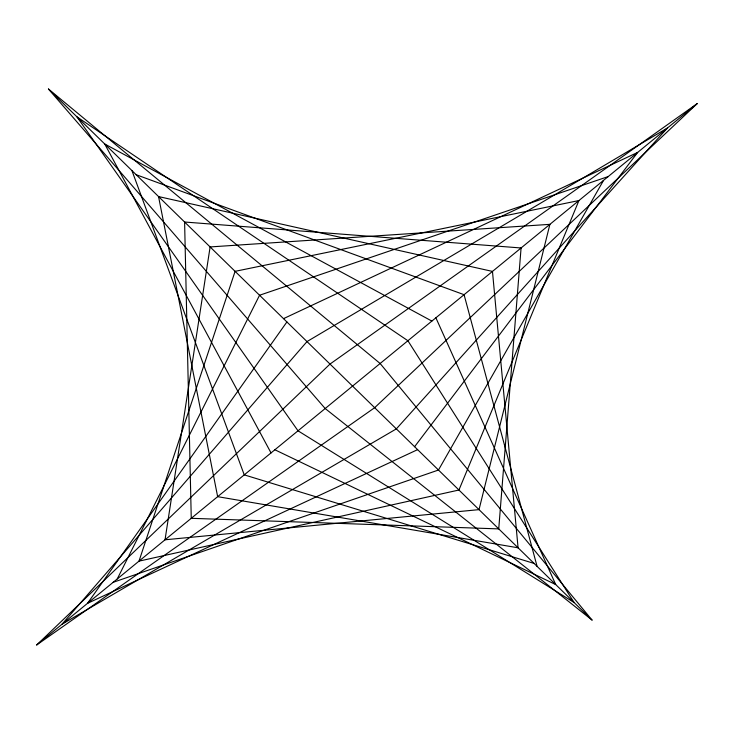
<?xml version="1.0" encoding="UTF-8"?>
<svg xmlns="http://www.w3.org/2000/svg" width="734" height="734" viewBox="0 0 734 734"><rect width="100%" height="100%" fill="white"/><g stroke="black" fill="none" stroke-linecap="round" stroke-linejoin="round"><path stroke-width="1.1" d="M117.247 578.961L259.552 295.242L608.192 176.564M603.531 180.39L438.473 470.026L113.155 582.319M286.902 321.951L87.493 603.357L417.609 449.648M414.6 446.703L637.672 152.406L283.517 318.648M36.7 644.984L330.006 364.064L697.3 103.531L374.67 407.691L36.7 644.984L697.3 103.531M534.077 563.428L244.248 474.87L131.918 170.554M136.194 174.729L464.072 294.692L537.077 566.354M274.874 449.768L555.73 584.576L435.886 317.794M431.876 321.079L104.714 143.974L271.029 452.915M592.054 620.056L325.18 408.535L48.453 89.016L380.129 363.495L592.054 620.056L48.453 89.016M521.076 247.973L498.735 528.893L191.253 518.314L184.601 222.017L521.076 247.973M210.117 246.936L165.031 539.793L479.018 509.635L549.894 224.347L210.117 246.936M235.091 271.341L139.001 561.134L458.933 490.018L578.933 200.547L235.091 271.341M306.995 341.585L62.005 624.239L396.351 428.876L667.371 128.055L306.995 341.585M518.076 547.793L217.649 496.67L158.544 196.565L492.468 271.415L518.076 547.793M574.052 602.476L298.013 430.803L76.896 116.798L407.902 340.732L574.052 602.476"/></g></svg>
